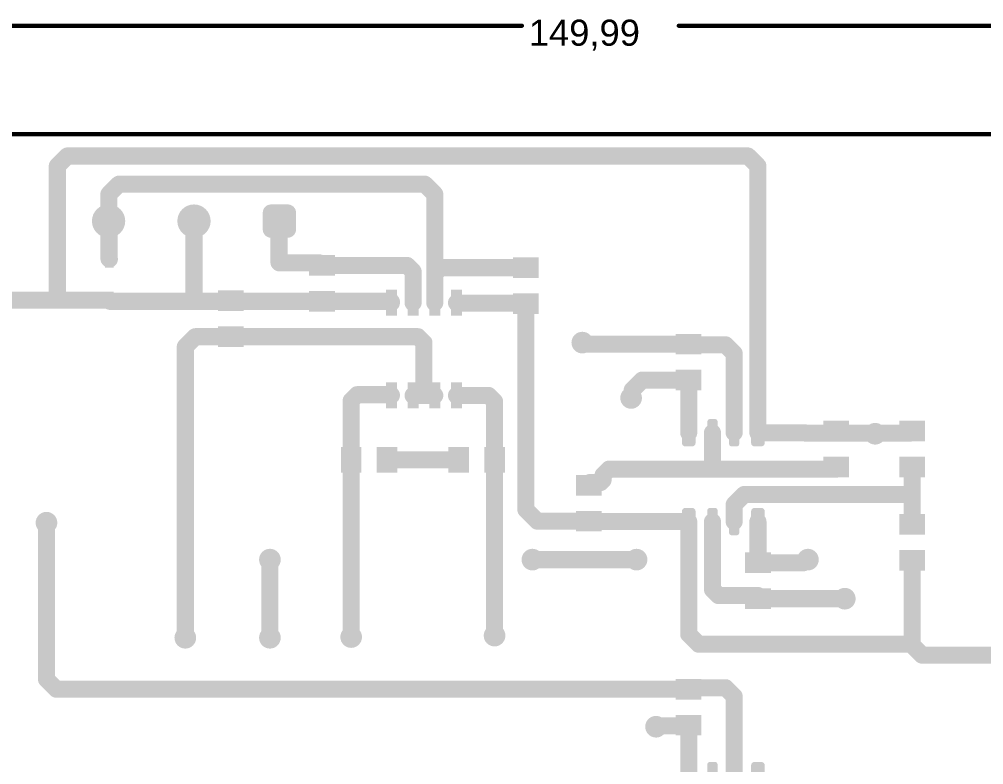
# Model space of a CAD drawing. Header units: millimetres. Extents: x 27 to 180, y 43 to 150.
# Drawn here: x 70.3 to 126.8, y 106 to 149.6 of the extents above; entities that cross this region are included whole.
import ezdxf

# ---------------------------------------------------------------- set-up
doc = ezdxf.new("R2010")
doc.units = ezdxf.units.MM
for name, color, linetype in [('BottomLayer', 5, 'Continuous'), ('Mechanical1', 6, 'Continuous'), ('MultiLayer', 9, 'Continuous'), ('PadHoleLayer', 156, 'Continuous'), ('ViaHoleLayer', 16, 'Continuous')]:
    doc.layers.add(name, color=color, linetype=linetype)
doc.styles.add('Arial', font='', dxfattribs={"height": 0.2})
doc.styles.get('Arial').set_extended_font_data('Arial')

# ---------------------------------------------------------------- blocks, each defined once
blk = doc.blocks.new('SOD2512X110N_B_13')
at = {"layer": 'BottomLayer'}
for points in [[(-1.70000041, 0.2499995), (-0.69999987, 0.2499995), (-0.69999987, -0.2499995), (-1.70000041, -0.2499995)], [(0.69999987, 0.2499995), (1.70000041, 0.2499995), (1.70000041, -0.2499995), (0.69999987, -0.2499995)]]:
    blk.add_hatch(color=5, dxfattribs=at).paths.add_polyline_path(points)
blk = doc.blocks.new('SOD2512X110N_B_14')
at = {"layer": 'BottomLayer'}
for points in [[(-1.70000041, 0.2499995), (-0.69999987, 0.2499995), (-0.69999987, -0.2499995), (-1.70000041, -0.2499995)], [(0.69999987, 0.2499995), (1.70000041, 0.2499995), (1.70000041, -0.2499995), (0.69999987, -0.2499995)]]:
    blk.add_hatch(color=5, dxfattribs=at).paths.add_polyline_path(points)
blk = doc.blocks.new('SOIC127P600X175_8N_B_15')
at = {"layer": 'BottomLayer'}
for points in [[(-3.47450156, 2.23000062), (-1.9495008, 2.23000062), (-1.9495008, 1.57999938), (-3.47450156, 1.57999938)], [(1.9495008, 2.23000062), (3.47450156, 2.23000062), (3.47450156, 1.57999938), (1.9495008, 1.57999938)], [(-3.47450156, 0.9600006199999999), (-1.9495008, 0.9600006199999999), (-1.9495008, 0.30999938), (-3.47450156, 0.30999938)], [(1.9495008, 0.9600006199999999), (3.47450156, 0.9600006199999999), (3.47450156, 0.30999938), (1.9495008, 0.30999938)], [(-3.47450156, -0.30999938), (-1.9495008, -0.30999938), (-1.9495008, -0.9600006199999999), (-3.47450156, -0.9600006199999999)], [(1.9495008, -0.30999938), (3.47450156, -0.30999938), (3.47450156, -0.9600006199999999), (1.9495008, -0.9600006199999999)], [(-3.47450156, -1.57999938), (-1.9495008, -1.57999938), (-1.9495008, -2.23000062), (-3.47450156, -2.23000062)], [(1.9495008, -1.57999938), (3.47450156, -1.57999938), (3.47450156, -2.23000062), (1.9495008, -2.23000062)]]:
    blk.add_hatch(color=5, dxfattribs=at).paths.add_polyline_path(points)
blk = doc.blocks.new('V______CRCW0805__3_IPC_A_B_31')
at = {"layer": 'BottomLayer'}
for points in [[(-1.65410896, 0.7541094899999999), (-0.44760388, 0.7541094899999999), (-0.44760388, -0.7541094899999999), (-1.65410896, -0.7541094899999999)], [(0.44760388, 0.7541094899999999), (1.65410896, 0.7541094899999999), (1.65410896, -0.7541094899999999), (0.44760388, -0.7541094899999999)]]:
    blk.add_hatch(color=5, dxfattribs=at).paths.add_polyline_path(points)
blk = doc.blocks.new('V______CRCW0805__3_IPC_A_B_33')
at = {"layer": 'BottomLayer'}
for points in [[(-1.65410896, 0.7541094899999999), (-0.44760388, 0.7541094899999999), (-0.44760388, -0.7541094899999999), (-1.65410896, -0.7541094899999999)], [(0.44760388, 0.7541094899999999), (1.65410896, 0.7541094899999999), (1.65410896, -0.7541094899999999), (0.44760388, -0.7541094899999999)]]:
    blk.add_hatch(color=5, dxfattribs=at).paths.add_polyline_path(points)
blk = doc.blocks.new('V______CRCW0805__3_IPC_A_B_35')
at = {"layer": 'BottomLayer'}
for points in [[(-1.65410896, 0.7541094899999999), (-0.44760388, 0.7541094899999999), (-0.44760388, -0.7541094899999999), (-1.65410896, -0.7541094899999999)], [(0.44760388, 0.7541094899999999), (1.65410896, 0.7541094899999999), (1.65410896, -0.7541094899999999), (0.44760388, -0.7541094899999999)]]:
    blk.add_hatch(color=5, dxfattribs=at).paths.add_polyline_path(points)
blk = doc.blocks.new('V______CRCW0805__3_IPC_A_B_38')
at = {"layer": 'BottomLayer'}
for points in [[(-1.65410896, 0.7541094899999999), (-0.44760388, 0.7541094899999999), (-0.44760388, -0.7541094899999999), (-1.65410896, -0.7541094899999999)], [(0.44760388, 0.7541094899999999), (1.65410896, 0.7541094899999999), (1.65410896, -0.7541094899999999), (0.44760388, -0.7541094899999999)]]:
    blk.add_hatch(color=5, dxfattribs=at).paths.add_polyline_path(points)
blk = doc.blocks.new('V______CRCW0805__3_IPC_A_B_39')
at = {"layer": 'BottomLayer'}
for points in [[(-1.65410896, 0.7541094899999999), (-0.44760388, 0.7541094899999999), (-0.44760388, -0.7541094899999999), (-1.65410896, -0.7541094899999999)], [(0.44760388, 0.7541094899999999), (1.65410896, 0.7541094899999999), (1.65410896, -0.7541094899999999), (0.44760388, -0.7541094899999999)]]:
    blk.add_hatch(color=5, dxfattribs=at).paths.add_polyline_path(points)
blk = doc.blocks.new('V______CRCW0805__3_IPC_A_B_41')
at = {"layer": 'BottomLayer'}
for points in [[(-1.65410896, 0.7541094899999999), (-0.44760388, 0.7541094899999999), (-0.44760388, -0.7541094899999999), (-1.65410896, -0.7541094899999999)], [(0.44760388, 0.7541094899999999), (1.65410896, 0.7541094899999999), (1.65410896, -0.7541094899999999), (0.44760388, -0.7541094899999999)]]:
    blk.add_hatch(color=5, dxfattribs=at).paths.add_polyline_path(points)
blk = doc.blocks.new('V______CRCW0805__3_IPC_A_B_43')
at = {"layer": 'BottomLayer'}
for points in [[(-1.65410896, 0.7541094899999999), (-0.44760388, 0.7541094899999999), (-0.44760388, -0.7541094899999999), (-1.65410896, -0.7541094899999999)], [(0.44760388, 0.7541094899999999), (1.65410896, 0.7541094899999999), (1.65410896, -0.7541094899999999), (0.44760388, -0.7541094899999999)]]:
    blk.add_hatch(color=5, dxfattribs=at).paths.add_polyline_path(points)
blk = doc.blocks.new('V______CRCW0805__3_IPC_A_B_44')
at = {"layer": 'BottomLayer'}
for points in [[(-1.65410896, 0.7541094899999999), (-0.44760388, 0.7541094899999999), (-0.44760388, -0.7541094899999999), (-1.65410896, -0.7541094899999999)], [(0.44760388, 0.7541094899999999), (1.65410896, 0.7541094899999999), (1.65410896, -0.7541094899999999), (0.44760388, -0.7541094899999999)]]:
    blk.add_hatch(color=5, dxfattribs=at).paths.add_polyline_path(points)
blk = doc.blocks.new('V______CRCW0805__3_IPC_A_B_45')
at = {"layer": 'BottomLayer'}
for points in [[(-1.65410896, 0.7541094899999999), (-0.44760388, 0.7541094899999999), (-0.44760388, -0.7541094899999999), (-1.65410896, -0.7541094899999999)], [(0.44760388, 0.7541094899999999), (1.65410896, 0.7541094899999999), (1.65410896, -0.7541094899999999), (0.44760388, -0.7541094899999999)]]:
    blk.add_hatch(color=5, dxfattribs=at).paths.add_polyline_path(points)
blk = doc.blocks.new('V______CRCW0805__3_IPC_A_B_46')
at = {"layer": 'BottomLayer'}
for points in [[(-1.65410896, 0.7541094899999999), (-0.44760388, 0.7541094899999999), (-0.44760388, -0.7541094899999999), (-1.65410896, -0.7541094899999999)], [(0.44760388, 0.7541094899999999), (1.65410896, 0.7541094899999999), (1.65410896, -0.7541094899999999), (0.44760388, -0.7541094899999999)]]:
    blk.add_hatch(color=5, dxfattribs=at).paths.add_polyline_path(points)
blk = doc.blocks.new('V______CRCW0805__3_IPC_A_B_47')
at = {"layer": 'BottomLayer'}
for points in [[(-1.65410896, 0.7541094899999999), (-0.44760388, 0.7541094899999999), (-0.44760388, -0.7541094899999999), (-1.65410896, -0.7541094899999999)], [(0.44760388, 0.7541094899999999), (1.65410896, 0.7541094899999999), (1.65410896, -0.7541094899999999), (0.44760388, -0.7541094899999999)]]:
    blk.add_hatch(color=5, dxfattribs=at).paths.add_polyline_path(points)
blk = doc.blocks.new('V______CRCW0805__3_IPC_A_B_53')
at = {"layer": 'BottomLayer'}
for points in [[(-1.65410896, 0.7541094899999999), (-0.44760388, 0.7541094899999999), (-0.44760388, -0.7541094899999999), (-1.65410896, -0.7541094899999999)], [(0.44760388, 0.7541094899999999), (1.65410896, 0.7541094899999999), (1.65410896, -0.7541094899999999), (0.44760388, -0.7541094899999999)]]:
    blk.add_hatch(color=5, dxfattribs=at).paths.add_polyline_path(points)
blk = doc.blocks.new('691101710003_72')
at = {"layer": 'BottomLayer'}
h = blk.add_hatch(color=5, dxfattribs=at)
edge = h.paths.add_edge_path()
edge.add_arc((-5.48773985, -0.01250823), 0.4874996599999999, 90, 180)
edge.add_line((-5.97523951, -0.0125082299999999), (-5.97523951, -0.9875100899999998))
edge.add_arc((-5.48773985, -0.9875100899999999), 0.4874996599999999, 180, 270)
edge.add_line((-5.48773985, -1.47500975), (-4.51273799, -1.47500975))
edge.add_arc((-4.51273799, -0.9875100899999999), 0.4874996599999999, 270, 360)
edge.add_line((-4.02523833, -0.9875100899999999), (-4.02523833, -0.01250823))
edge.add_arc((-4.51273799, -0.01250823), 0.4874996599999999, 0, 90)
edge.add_line((-4.51273799, 0.4749914299999999), (-5.48773985, 0.4749914299999999))
h = blk.add_hatch(color=5, dxfattribs=at)
edge = h.paths.add_edge_path()
edge.add_arc((-0.00024892, -0.50000916), 0.9749993199999999, 0, 360)
h = blk.add_hatch(color=5, dxfattribs=at)
edge = h.paths.add_edge_path()
edge.add_arc((4.99974108, -0.50000916), 0.9749993199999999, 0, 360)
at = {"layer": 'MultiLayer'}
h = blk.add_hatch(color=9, dxfattribs=at)
edge = h.paths.add_edge_path()
edge.add_arc((-5.48773985, -0.01250823), 0.4874996599999999, 90, 180)
edge.add_line((-5.97523951, -0.0125082299999999), (-5.97523951, -0.9875100899999998))
edge.add_arc((-5.48773985, -0.9875100899999999), 0.4874996599999999, 180, 270)
edge.add_line((-5.48773985, -1.47500975), (-4.51273799, -1.47500975))
edge.add_arc((-4.51273799, -0.9875100899999999), 0.4874996599999999, 270, 360)
edge.add_line((-4.02523833, -0.9875100899999999), (-4.02523833, -0.01250823))
edge.add_arc((-4.51273799, -0.01250823), 0.4874996599999999, 0, 90)
edge.add_line((-4.51273799, 0.4749914299999999), (-5.48773985, 0.4749914299999999))
h = blk.add_hatch(color=9, dxfattribs=at)
edge = h.paths.add_edge_path()
edge.add_arc((-0.00024892, -0.50000916), 0.9749993199999999, 0, 360)
h = blk.add_hatch(color=9, dxfattribs=at)
edge = h.paths.add_edge_path()
edge.add_arc((4.99974108, -0.50000916), 0.9749993199999999, 0, 360)
at = {"layer": 'PadHoleLayer'}
h = blk.add_hatch(color=156, dxfattribs=at)
edge = h.paths.add_edge_path()
edge.add_arc((-5.00023892, -0.50000916), 0.6499986999999999, 0, 360)
h = blk.add_hatch(color=156, dxfattribs=at)
edge = h.paths.add_edge_path()
edge.add_arc((-0.00024892, -0.50000916), 0.6499986999999999, 0, 360)
h = blk.add_hatch(color=156, dxfattribs=at)
edge = h.paths.add_edge_path()
edge.add_arc((4.99974108, -0.50000916), 0.6499986999999999, 0, 360)
blk = doc.blocks.new('8_SOIC_B_75')
at = {"layer": 'BottomLayer'}
h = blk.add_hatch(color=5, dxfattribs=at)
edge = h.paths.add_edge_path()
edge.add_arc((-1.99999981, 2.22500063), 0.1999996, 0, 90)
edge.add_line((-1.99999981, 2.42500023), (-3.19999995, 2.42500023))
edge.add_arc((-3.19999995, 2.22500063), 0.1999996, 90, 180)
edge.add_line((-3.39999955, 2.22500063), (-3.39999955, 1.82499889))
edge.add_arc((-3.19999995, 1.82499889), 0.1999996, 180, 270)
edge.add_line((-3.19999995, 1.62499929), (-1.99999981, 1.62499929))
edge.add_arc((-1.99999981, 1.82499889), 0.1999996, 270, 360)
edge.add_line((-1.80000021, 1.82499889), (-1.80000021, 2.22500063))
h = blk.add_hatch(color=5, dxfattribs=at)
edge = h.paths.add_edge_path()
edge.add_arc((3.19999995, 2.22500063), 0.1999996, 0, 90)
edge.add_line((3.19999995, 2.42500023), (1.99999981, 2.42500023))
edge.add_arc((1.99999981, 2.22500063), 0.1999996, 90, 180)
edge.add_line((1.80000021, 2.22500063), (1.80000021, 1.82499889))
edge.add_arc((1.99999981, 1.82499889), 0.1999996, 180, 270)
edge.add_line((1.99999981, 1.62499929), (3.19999995, 1.62499929))
edge.add_arc((3.19999995, 1.82499889), 0.1999996, 270, 360)
edge.add_line((3.39999955, 1.82499889), (3.39999955, 2.22500063))
h = blk.add_hatch(color=5, dxfattribs=at)
edge = h.paths.add_edge_path()
edge.add_arc((-1.94999991, 0.7849997), 0.1499997, 0, 90)
edge.add_line((-1.94999991, 0.9349993999999999), (-3.24999985, 0.9349993999999999))
edge.add_arc((-3.24999985, 0.7849997), 0.1499997, 90, 180)
edge.add_line((-3.39999955, 0.7849997), (-3.39999955, 0.4850003))
edge.add_arc((-3.24999985, 0.4850003), 0.1499997, 180, 270)
edge.add_line((-3.24999985, 0.3350006), (-1.94999991, 0.3350006))
edge.add_arc((-1.94999991, 0.4850003), 0.1499997, 270, 360)
edge.add_line((-1.80000021, 0.4850003), (-1.80000021, 0.7849997))
h = blk.add_hatch(color=5, dxfattribs=at)
edge = h.paths.add_edge_path()
edge.add_arc((3.24999985, 0.7849997), 0.1499997, 0, 90)
edge.add_line((3.24999985, 0.9349993999999999), (1.94999991, 0.9349993999999999))
edge.add_arc((1.94999991, 0.7849997), 0.1499997, 90, 180)
edge.add_line((1.80000021, 0.7849997), (1.80000021, 0.4850003))
edge.add_arc((1.94999991, 0.4850003), 0.1499997, 180, 270)
edge.add_line((1.94999991, 0.3350006), (3.24999985, 0.3350006))
edge.add_arc((3.24999985, 0.4850003), 0.1499997, 270, 360)
edge.add_line((3.39999955, 0.4850003), (3.39999955, 0.7849997))
h = blk.add_hatch(color=5, dxfattribs=at)
edge = h.paths.add_edge_path()
edge.add_arc((-1.94999991, -0.4850003), 0.1499997, 0, 90)
edge.add_line((-1.94999991, -0.3350006), (-3.24999985, -0.3350006))
edge.add_arc((-3.24999985, -0.4850003), 0.1499997, 90, 180)
edge.add_line((-3.39999955, -0.4850003), (-3.39999955, -0.7849997))
edge.add_arc((-3.24999985, -0.7849997), 0.1499997, 180, 270)
edge.add_line((-3.24999985, -0.9349993999999999), (-1.94999991, -0.9349993999999999))
edge.add_arc((-1.94999991, -0.7849997), 0.1499997, 270, 360)
edge.add_line((-1.80000021, -0.7849997), (-1.80000021, -0.4850003))
h = blk.add_hatch(color=5, dxfattribs=at)
edge = h.paths.add_edge_path()
edge.add_arc((3.24999985, -0.4850003), 0.1499997, 0, 90)
edge.add_line((3.24999985, -0.3350006), (1.94999991, -0.3350006))
edge.add_arc((1.94999991, -0.4850003), 0.1499997, 90, 180)
edge.add_line((1.80000021, -0.4850003), (1.80000021, -0.7849997))
edge.add_arc((1.94999991, -0.7849997), 0.1499997, 180, 270)
edge.add_line((1.94999991, -0.9349993999999999), (3.24999985, -0.9349993999999999))
edge.add_arc((3.24999985, -0.7849997), 0.1499997, 270, 360)
edge.add_line((3.39999955, -0.7849997), (3.39999955, -0.4850003))
h = blk.add_hatch(color=5, dxfattribs=at)
edge = h.paths.add_edge_path()
edge.add_arc((-1.99999981, -1.82499889), 0.1999996, 0, 90)
edge.add_line((-1.99999981, -1.62499929), (-3.19999995, -1.62499929))
edge.add_arc((-3.19999995, -1.82499889), 0.1999996, 90, 180)
edge.add_line((-3.39999955, -1.82499889), (-3.39999955, -2.22500063))
edge.add_arc((-3.19999995, -2.22500063), 0.1999996, 180, 270)
edge.add_line((-3.19999995, -2.42500023), (-1.99999981, -2.42500023))
edge.add_arc((-1.99999981, -2.22500063), 0.1999996, 270, 360)
edge.add_line((-1.80000021, -2.22500063), (-1.80000021, -1.82499889))
h = blk.add_hatch(color=5, dxfattribs=at)
edge = h.paths.add_edge_path()
edge.add_arc((3.19999995, -1.82499889), 0.1999996, 0, 90)
edge.add_line((3.19999995, -1.62499929), (1.99999981, -1.62499929))
edge.add_arc((1.99999981, -1.82499889), 0.1999996, 90, 180)
edge.add_line((1.80000021, -1.82499889), (1.80000021, -2.22500063))
edge.add_arc((1.99999981, -2.22500063), 0.1999996, 180, 270)
edge.add_line((1.99999981, -2.42500023), (3.19999995, -2.42500023))
edge.add_arc((3.19999995, -2.22500063), 0.1999996, 270, 360)
edge.add_line((3.39999955, -2.22500063), (3.39999955, -1.82499889))
blk = doc.blocks.new('8_SOIC_B_76')
at = {"layer": 'BottomLayer'}
h = blk.add_hatch(color=5, dxfattribs=at)
edge = h.paths.add_edge_path()
edge.add_arc((-1.99999981, 2.22500063), 0.1999996, 0, 90)
edge.add_line((-1.99999981, 2.42500023), (-3.19999995, 2.42500023))
edge.add_arc((-3.19999995, 2.22500063), 0.1999996, 90, 180)
edge.add_line((-3.39999955, 2.22500063), (-3.39999955, 1.82499889))
edge.add_arc((-3.19999995, 1.82499889), 0.1999996, 180, 270)
edge.add_line((-3.19999995, 1.62499929), (-1.99999981, 1.62499929))
edge.add_arc((-1.99999981, 1.82499889), 0.1999996, 270, 360)
edge.add_line((-1.80000021, 1.82499889), (-1.80000021, 2.22500063))
h = blk.add_hatch(color=5, dxfattribs=at)
edge = h.paths.add_edge_path()
edge.add_arc((3.19999995, 2.22500063), 0.1999996, 0, 90)
edge.add_line((3.19999995, 2.42500023), (1.99999981, 2.42500023))
edge.add_arc((1.99999981, 2.22500063), 0.1999996, 90, 180)
edge.add_line((1.80000021, 2.22500063), (1.80000021, 1.82499889))
edge.add_arc((1.99999981, 1.82499889), 0.1999996, 180, 270)
edge.add_line((1.99999981, 1.62499929), (3.19999995, 1.62499929))
edge.add_arc((3.19999995, 1.82499889), 0.1999996, 270, 360)
edge.add_line((3.39999955, 1.82499889), (3.39999955, 2.22500063))
h = blk.add_hatch(color=5, dxfattribs=at)
edge = h.paths.add_edge_path()
edge.add_arc((-1.94999991, 0.7849997), 0.1499997, 0, 90)
edge.add_line((-1.94999991, 0.9349993999999999), (-3.24999985, 0.9349993999999999))
edge.add_arc((-3.24999985, 0.7849997), 0.1499997, 90, 180)
edge.add_line((-3.39999955, 0.7849997), (-3.39999955, 0.4850003))
edge.add_arc((-3.24999985, 0.4850003), 0.1499997, 180, 270)
edge.add_line((-3.24999985, 0.3350006), (-1.94999991, 0.3350006))
edge.add_arc((-1.94999991, 0.4850003), 0.1499997, 270, 360)
edge.add_line((-1.80000021, 0.4850003), (-1.80000021, 0.7849997))
h = blk.add_hatch(color=5, dxfattribs=at)
edge = h.paths.add_edge_path()
edge.add_arc((3.24999985, 0.7849997), 0.1499997, 0, 90)
edge.add_line((3.24999985, 0.9349993999999999), (1.94999991, 0.9349993999999999))
edge.add_arc((1.94999991, 0.7849997), 0.1499997, 90, 180)
edge.add_line((1.80000021, 0.7849997), (1.80000021, 0.4850003))
edge.add_arc((1.94999991, 0.4850003), 0.1499997, 180, 270)
edge.add_line((1.94999991, 0.3350006), (3.24999985, 0.3350006))
edge.add_arc((3.24999985, 0.4850003), 0.1499997, 270, 360)
edge.add_line((3.39999955, 0.4850003), (3.39999955, 0.7849997))
h = blk.add_hatch(color=5, dxfattribs=at)
edge = h.paths.add_edge_path()
edge.add_arc((-1.94999991, -0.4850003), 0.1499997, 0, 90)
edge.add_line((-1.94999991, -0.3350006), (-3.24999985, -0.3350006))
edge.add_arc((-3.24999985, -0.4850003), 0.1499997, 90, 180)
edge.add_line((-3.39999955, -0.4850003), (-3.39999955, -0.7849997))
edge.add_arc((-3.24999985, -0.7849997), 0.1499997, 180, 270)
edge.add_line((-3.24999985, -0.9349993999999999), (-1.94999991, -0.9349993999999999))
edge.add_arc((-1.94999991, -0.7849997), 0.1499997, 270, 360)
edge.add_line((-1.80000021, -0.7849997), (-1.80000021, -0.4850003))
h = blk.add_hatch(color=5, dxfattribs=at)
edge = h.paths.add_edge_path()
edge.add_arc((3.24999985, -0.4850003), 0.1499997, 0, 90)
edge.add_line((3.24999985, -0.3350006), (1.94999991, -0.3350006))
edge.add_arc((1.94999991, -0.4850003), 0.1499997, 90, 180)
edge.add_line((1.80000021, -0.4850003), (1.80000021, -0.7849997))
edge.add_arc((1.94999991, -0.7849997), 0.1499997, 180, 270)
edge.add_line((1.94999991, -0.9349993999999999), (3.24999985, -0.9349993999999999))
edge.add_arc((3.24999985, -0.7849997), 0.1499997, 270, 360)
edge.add_line((3.39999955, -0.7849997), (3.39999955, -0.4850003))
h = blk.add_hatch(color=5, dxfattribs=at)
edge = h.paths.add_edge_path()
edge.add_arc((-1.99999981, -1.82499889), 0.1999996, 0, 90)
edge.add_line((-1.99999981, -1.62499929), (-3.19999995, -1.62499929))
edge.add_arc((-3.19999995, -1.82499889), 0.1999996, 90, 180)
edge.add_line((-3.39999955, -1.82499889), (-3.39999955, -2.22500063))
edge.add_arc((-3.19999995, -2.22500063), 0.1999996, 180, 270)
edge.add_line((-3.19999995, -2.42500023), (-1.99999981, -2.42500023))
edge.add_arc((-1.99999981, -2.22500063), 0.1999996, 270, 360)
edge.add_line((-1.80000021, -2.22500063), (-1.80000021, -1.82499889))
h = blk.add_hatch(color=5, dxfattribs=at)
edge = h.paths.add_edge_path()
edge.add_arc((3.19999995, -1.82499889), 0.1999996, 0, 90)
edge.add_line((3.19999995, -1.62499929), (1.99999981, -1.62499929))
edge.add_arc((1.99999981, -1.82499889), 0.1999996, 90, 180)
edge.add_line((1.80000021, -1.82499889), (1.80000021, -2.22500063))
edge.add_arc((1.99999981, -2.22500063), 0.1999996, 180, 270)
edge.add_line((1.99999981, -2.42500023), (3.19999995, -2.42500023))
edge.add_arc((3.19999995, -2.22500063), 0.1999996, 270, 360)
edge.add_line((3.39999955, -2.22500063), (3.39999955, -1.82499889))

msp = doc.modelspace()

# ---------------------------------------------------------------- hatches: boundary and pattern name
at = {"layer": 'BottomLayer'}
h = msp.add_hatch(color=5, dxfattribs=at)
edge = h.paths.add_edge_path()
edge.add_arc((103.251, 130.683), 0.635, 0, 360)
h = msp.add_hatch(color=5, dxfattribs=at)
edge = h.paths.add_edge_path()
edge.add_arc((106.1085, 127.4445), 0.635, 0, 360)
h = msp.add_hatch(color=5, dxfattribs=at)
edge = h.paths.add_edge_path()
edge.add_arc((120.396, 125.349), 0.635, 0, 360)
h = msp.add_hatch(color=5, dxfattribs=at)
edge = h.paths.add_edge_path()
edge.add_arc((71.88199999999999, 120.142), 0.635, 0, 360)
h = msp.add_hatch(color=5, dxfattribs=at)
edge = h.paths.add_edge_path()
edge.add_arc((84.963, 117.983), 0.635, 0, 360)
h = msp.add_hatch(color=5, dxfattribs=at)
edge = h.paths.add_edge_path()
edge.add_arc((100.33, 117.983), 0.635, 0, 360)
h = msp.add_hatch(color=5, dxfattribs=at)
edge = h.paths.add_edge_path()
edge.add_arc((106.426, 117.983), 0.635, 0, 360)
h = msp.add_hatch(color=5, dxfattribs=at)
edge = h.paths.add_edge_path()
edge.add_arc((116.459, 117.983), 0.635, 0, 360)
h = msp.add_hatch(color=5, dxfattribs=at)
edge = h.paths.add_edge_path()
edge.add_arc((118.618, 115.697), 0.635, 0, 360)
h = msp.add_hatch(color=5, dxfattribs=at)
edge = h.paths.add_edge_path()
edge.add_arc((89.71928716, 113.453545), 0.635, 0, 360)
h = msp.add_hatch(color=5, dxfattribs=at)
edge = h.paths.add_edge_path()
edge.add_arc((98.11371283999999, 113.538), 0.635, 0, 360)
h = msp.add_hatch(color=5, dxfattribs=at)
edge = h.paths.add_edge_path()
edge.add_arc((80.00999999999999, 113.411), 0.635, 0, 360)
h = msp.add_hatch(color=5, dxfattribs=at)
edge = h.paths.add_edge_path()
edge.add_arc((84.963, 113.411), 0.635, 0, 360)
h = msp.add_hatch(color=5, dxfattribs=at)
edge = h.paths.add_edge_path()
edge.add_arc((107.569, 108.204), 0.635, 0, 360)
at = {"layer": 'ViaHoleLayer'}
h = msp.add_hatch(color=16, dxfattribs=at)
edge = h.paths.add_edge_path()
edge.add_arc((103.251, 130.683), 0.3556, 0, 360)
h = msp.add_hatch(color=16, dxfattribs=at)
edge = h.paths.add_edge_path()
edge.add_arc((106.1085, 127.4445), 0.3556, 0, 360)
h = msp.add_hatch(color=16, dxfattribs=at)
edge = h.paths.add_edge_path()
edge.add_arc((120.396, 125.349), 0.3556, 0, 360)
h = msp.add_hatch(color=16, dxfattribs=at)
edge = h.paths.add_edge_path()
edge.add_arc((71.88199999999999, 120.142), 0.3556, 0, 360)
h = msp.add_hatch(color=16, dxfattribs=at)
edge = h.paths.add_edge_path()
edge.add_arc((84.963, 117.983), 0.3556, 0, 360)
h = msp.add_hatch(color=16, dxfattribs=at)
edge = h.paths.add_edge_path()
edge.add_arc((100.33, 117.983), 0.3556, 0, 360)
h = msp.add_hatch(color=16, dxfattribs=at)
edge = h.paths.add_edge_path()
edge.add_arc((106.426, 117.983), 0.3556, 0, 360)
h = msp.add_hatch(color=16, dxfattribs=at)
edge = h.paths.add_edge_path()
edge.add_arc((116.459, 117.983), 0.3556, 0, 360)
h = msp.add_hatch(color=16, dxfattribs=at)
edge = h.paths.add_edge_path()
edge.add_arc((118.618, 115.697), 0.3556, 0, 360)
h = msp.add_hatch(color=16, dxfattribs=at)
edge = h.paths.add_edge_path()
edge.add_arc((80.00999999999999, 113.411), 0.3556, 0, 360)
h = msp.add_hatch(color=16, dxfattribs=at)
edge = h.paths.add_edge_path()
edge.add_arc((84.963, 113.411), 0.3556, 0, 360)
h = msp.add_hatch(color=16, dxfattribs=at)
edge = h.paths.add_edge_path()
edge.add_arc((89.71928716, 113.453545), 0.3556, 0, 360)
h = msp.add_hatch(color=16, dxfattribs=at)
edge = h.paths.add_edge_path()
edge.add_arc((98.11371283999999, 113.538), 0.3556, 0, 360)
h = msp.add_hatch(color=16, dxfattribs=at)
edge = h.paths.add_edge_path()
edge.add_arc((107.569, 108.204), 0.3556, 0, 360)

# ---------------------------------------------------------------- linework, layer by layer
at = {"layer": 'BottomLayer', "const_width": 1.00000054}
for points in [[(72.517, 141.0192125), (73.10278749999999, 141.605)], [(73.10278749999999, 141.605), (112.94521226, 141.605)], [(112.94521226, 141.605), (113.53099976, 141.0192125)], [(72.517, 133.16599986), (72.517, 141.0192125)], [(113.53099976, 125.40899988), (113.53099976, 141.0192125)], [(75.53522358000001, 139.3682125), (76.12101108, 139.954)], [(76.12101108, 139.954), (94.0292125, 139.954)], [(94.0292125, 139.954), (94.615, 139.3682125)], [(75.53522358000001, 137.80128142), (75.53522358000001, 139.3682125)], [(94.615, 134.71924034), (94.615, 139.3682125)], [(75.53522358000001, 137.80128142), (75.541505, 137.795)], [(75.541505, 135.58949514), (75.541505, 137.795)], [(80.518, 133.12100122), (80.518, 137.795)], [(85.49449499999999, 135.37336146), (85.49449499999999, 137.795)], [(75.541505, 135.58949514), (75.565, 135.56600014)], [(85.49449499999999, 135.37336146), (85.52099989999999, 135.34685656)], [(85.52099989999999, 135.34685656), (87.86185628, 135.34685656)], [(87.86185628, 135.34685656), (88.011, 135.19771284)], [(88.011, 135.19771284), (92.9935275, 135.19771284)], [(92.9935275, 135.19771284), (93.34499999999998, 134.84624034)], [(94.615, 134.71924034), (94.9664725, 135.07071284)], [(94.9664725, 135.07071284), (99.949, 135.07071284)], [(93.34499999999998, 133.01400118), (93.34499999999998, 134.84624034)], [(94.615, 133.01400118), (94.615, 134.71924034)], [(43.15921264, 133.16599986), (72.517, 133.16599986)], [(72.517, 133.16599986), (75.565, 133.16599986)], [(75.565, 133.1459999), (75.565, 133.16599986)], [(75.565, 133.1459999), (75.61499989999999, 133.096)], [(75.61499989999999, 133.096), (80.54300122, 133.096)], [(80.518, 133.12100122), (80.54300122, 133.096)], [(80.54300122, 133.096), (85.471, 133.096)], [(85.471, 133.096), (88.011, 133.096)], [(88.011, 133.096), (92.04999878, 133.096)], [(92.04999878, 133.096), (92.07499999999999, 133.07099878)], [(92.07499999999999, 133.01400118), (92.07499999999999, 133.07099878)], [(95.88499999999999, 133.01400118), (95.90750186, 132.99149932)], [(95.90750186, 132.99149932), (99.92650067999999, 132.99149932)], [(99.92650067999999, 132.99149932), (99.949, 132.969)], [(99.949, 120.904), (99.949, 132.969)], [(80.00999999999999, 130.44335608), (80.59578749999999, 131.02914358)], [(80.59578749999999, 131.02914358), (93.62852749999999, 131.02914358)], [(93.62852749999999, 131.02914358), (93.98, 130.67767108)], [(93.98, 127.58999882), (93.98, 130.67767108)], [(103.251, 130.683), (103.32406056, 130.683)], [(103.32406056, 130.683), (103.41620414, 130.59085642)], [(103.41620414, 130.59085642), (109.474, 130.59085642)], [(109.4603348, 130.55289104), (111.6361115, 130.55289104)], [(111.6361115, 130.55289104), (112.141, 130.04800254)], [(80.00999999999999, 113.411), (80.00999999999999, 130.44335608)], [(112.141, 125.40899988), (112.141, 130.04800254)], [(106.172, 127.90335608), (106.7577875, 128.48914358)], [(106.7577875, 128.48914358), (109.474, 128.48914358)], [(109.48100024, 125.40899988), (109.48100024, 128.36214358)], [(106.172, 127.508), (106.172, 127.90335608)], [(89.71928716, 127.2835275), (90.07075966, 127.635)], [(89.71928716, 123.825), (89.71928716, 127.2835275)], [(90.07075966, 127.635), (92.04999878, 127.635)], [(92.04999878, 127.635), (92.07499999999999, 127.60999878)], [(92.07499999999999, 127.58999882), (92.07499999999999, 127.60999878)], [(93.34499999999998, 127.58999882), (93.98, 127.58999882)], [(93.98, 127.58999882), (94.615, 127.58999882)], [(95.88499999999999, 127.58999882), (97.76224033999999, 127.58999882)], [(97.76224033999999, 127.58999882), (98.11371283999999, 127.23852632)], [(98.11371283999999, 123.825), (98.11371283999999, 127.23852632)], [(106.045, 127.381), (106.1085, 127.4445)], [(106.1085, 127.4445), (106.172, 127.508)], [(110.871, 123.28214358), (110.871, 125.40899988)], [(113.53099976, 125.40899988), (113.54357276, 125.39642688)], [(113.54357276, 125.39642688), (116.31942954, 125.39642688)], [(116.31942954, 125.39642688), (116.332, 125.38385642)], [(116.332, 125.38385642), (122.428, 125.38385642)], [(89.71928716, 113.453545), (89.71928716, 123.825)], [(91.821, 123.825), (96.01199999999999, 123.825)], [(98.11371283999999, 113.538), (98.11371283999999, 123.825)], [(104.46711136, 122.93067108), (104.81858386, 123.28214358)], [(104.81858386, 123.28214358), (110.871, 123.28214358)], [(110.871, 123.28214358), (118.14270504, 123.28214358)], [(122.555, 122.0174725), (122.555, 123.28214358)], [(104.3206956, 122.4926938), (104.46711136, 122.63910956)], [(104.46711136, 122.63910956), (104.46711136, 122.93067108)], [(103.6966938, 122.4926938), (104.3206956, 122.4926938)], [(122.3305275, 121.793), (122.555, 122.0174725)], [(122.555, 120.04985642), (122.555, 122.0174725)], [(112.141, 121.2072125), (112.7267875, 121.793)], [(112.7267875, 121.793), (122.3305275, 121.793)], [(99.949, 120.904), (100.61885642, 120.23414358)], [(112.141, 120.20900012), (112.141, 121.2072125)], [(71.88199999999999, 110.98364392), (71.88199999999999, 120.142)], [(100.61885642, 120.23414358), (103.632, 120.23414358)], [(104.03814346, 120.20900012), (109.48100024, 120.20900012)], [(109.48100024, 113.6157875), (109.48100024, 120.20900012)], [(110.871, 116.23275966), (110.871, 120.20900012)], [(113.53099976, 120.20900012), (113.53449988, 120.2055)], [(113.53449988, 117.98650012), (113.53449988, 120.2055)], [(84.963, 113.411), (84.963, 117.983)], [(100.33, 117.983), (106.426, 117.983)], [(113.53449988, 117.98650012), (113.538, 117.983)], [(113.538, 117.79871284), (116.20165228, 117.79871284)], [(116.20165228, 117.79871284), (116.38593944, 117.983)], [(116.38593944, 117.983), (116.459, 117.983)], [(122.555, 113.03000254), (122.555, 117.94814358)], [(110.871, 116.23275966), (111.2224725, 115.88128716)], [(111.2224725, 115.88128716), (113.538, 115.88128716)], [(113.538, 115.697), (118.618, 115.697)], [(109.48100024, 113.6157875), (110.06678774, 113.03)], [(110.06678774, 113.03), (122.55499746, 113.03)], [(122.55499746, 113.03), (122.555, 113.03000254)], [(122.555, 112.9807875), (122.555, 113.03000254)], [(122.555, 112.9807875), (123.1407875, 112.395)], [(123.1407875, 112.395), (132.55600108, 112.395)], [(71.88199999999999, 110.98364392), (72.4677875, 110.39785642)], [(72.4677875, 110.39785642), (109.474, 110.39785642)], [(109.4603348, 110.48689104), (111.6361115, 110.48689104)], [(111.6361115, 110.48689104), (112.141, 109.98200254)], [(112.141, 105.34299988), (112.141, 109.98200254)], [(107.569, 108.204), (107.61507052, 108.25007052)], [(107.61507052, 108.25007052), (109.42792694, 108.25007052)], [(109.42792694, 108.25007052), (109.474, 108.29614358)], [(109.48100024, 105.34299988), (109.48100024, 108.29614358)]]:
    msp.add_lwpolyline(points, dxfattribs=at)
at = {"layer": 'BottomLayer', "const_width": 0.499999}
for points in [[(72.85278799999999, 141.605, 1), (73.35278699999999, 141.605, 1)], [(72.85278799999999, 141.605, 1), (73.35278699999999, 141.605, 1)], [(112.69521276, 141.605, 1), (113.19521176, 141.605, 1)], [(112.69521276, 141.605, 1), (113.19521176, 141.605, 1)], [(72.2670005, 141.0192125, 1), (72.7669995, 141.0192125, 1)], [(72.2670005, 141.0192125, 1), (72.7669995, 141.0192125, 1)], [(113.28100026, 141.0192125, 1), (113.78099926, 141.0192125, 1)], [(113.28100026, 141.0192125, 1), (113.78099926, 141.0192125, 1)], [(75.87101158, 139.954, 1), (76.37101058, 139.954, 1)], [(75.87101158, 139.954, 1), (76.37101058, 139.954, 1)], [(93.779213, 139.954, 1), (94.279212, 139.954, 1)], [(93.779213, 139.954, 1), (94.279212, 139.954, 1)], [(75.28522408, 139.3682125, 1), (75.78522308, 139.3682125, 1)], [(75.28522408, 139.3682125, 1), (75.78522308, 139.3682125, 1)], [(94.3650005, 139.3682125, 1), (94.8649995, 139.3682125, 1)], [(94.3650005, 139.3682125, 1), (94.8649995, 139.3682125, 1)], [(75.28522408, 137.80128142, 1), (75.78522308, 137.80128142, 1)], [(75.28522408, 137.80128142, 1), (75.78522308, 137.80128142, 1)], [(75.2915055, 137.795, 1), (75.7915045, 137.795, 1)], [(75.2915055, 137.795, 1), (75.7915045, 137.795, 1)], [(80.2680005, 137.795, 1), (80.76799949999999, 137.795, 1)], [(85.24449549999999, 137.795, 1), (85.74449449999999, 137.795, 1)], [(75.2915055, 135.58949514, 1), (75.7915045, 135.58949514, 1)], [(75.2915055, 135.58949514, 1), (75.7915045, 135.58949514, 1)], [(75.3150005, 135.56600014, 1), (75.8149995, 135.56600014, 1)], [(85.24449549999999, 135.37336146, 1), (85.74449449999999, 135.37336146, 1)], [(85.24449549999999, 135.37336146, 1), (85.74449449999999, 135.37336146, 1)], [(85.27100039999999, 135.34685656, 1), (85.7709994, 135.34685656, 1)], [(85.27100039999999, 135.34685656, 1), (85.7709994, 135.34685656, 1)], [(87.61185678, 135.34685656, 1), (88.11185577999998, 135.34685656, 1)], [(87.61185678, 135.34685656, 1), (88.11185577999998, 135.34685656, 1)], [(87.7610005, 135.19771284, 1), (88.2609995, 135.19771284, 1)], [(87.7610005, 135.19771284, 1), (88.2609995, 135.19771284, 1)], [(92.743528, 135.19771284, 1), (93.243527, 135.19771284, 1)], [(92.743528, 135.19771284, 1), (93.243527, 135.19771284, 1)], [(94.716473, 135.07071284, 1), (95.216472, 135.07071284, 1)], [(94.716473, 135.07071284, 1), (95.216472, 135.07071284, 1)], [(99.6990005, 135.07071284, 1), (100.1989995, 135.07071284, 1)], [(93.0950005, 134.84624034, 1), (93.59499949999999, 134.84624034, 1)], [(93.0950005, 134.84624034, 1), (93.59499949999999, 134.84624034, 1)], [(94.3650005, 134.71924034, 1), (94.8649995, 134.71924034, 1)], [(94.3650005, 134.71924034, 1), (94.8649995, 134.71924034, 1)], [(94.3650005, 134.71924034, 1), (94.8649995, 134.71924034, 1)], [(72.2670005, 133.16599986, 1), (72.7669995, 133.16599986, 1)], [(72.2670005, 133.16599986, 1), (72.7669995, 133.16599986, 1)], [(72.2670005, 133.16599986, 1), (72.7669995, 133.16599986, 1)], [(75.3150005, 133.16599986, 1), (75.8149995, 133.16599986, 1)], [(75.3150005, 133.16599986, 1), (75.8149995, 133.16599986, 1)], [(75.3150005, 133.1459999, 1), (75.8149995, 133.1459999, 1)], [(75.3150005, 133.1459999, 1), (75.8149995, 133.1459999, 1)], [(75.3650004, 133.096, 1), (75.86499939999999, 133.096, 1)], [(75.3650004, 133.096, 1), (75.86499939999999, 133.096, 1)], [(80.2680005, 133.12100122, 1), (80.76799949999999, 133.12100122, 1)], [(80.2680005, 133.12100122, 1), (80.76799949999999, 133.12100122, 1)], [(80.29300171999999, 133.096, 1), (80.79300072, 133.096, 1)], [(80.29300171999999, 133.096, 1), (80.79300072, 133.096, 1)], [(80.29300171999999, 133.096, 1), (80.79300072, 133.096, 1)], [(85.22100049999999, 133.096, 1), (85.7209995, 133.096, 1)], [(85.22100049999999, 133.096, 1), (85.7209995, 133.096, 1)], [(87.7610005, 133.096, 1), (88.2609995, 133.096, 1)], [(87.7610005, 133.096, 1), (88.2609995, 133.096, 1)], [(91.79999928, 133.096, 1), (92.29999828, 133.096, 1)], [(91.79999928, 133.096, 1), (92.29999828, 133.096, 1)], [(91.8250005, 133.07099878, 1), (92.32499949999999, 133.07099878, 1)], [(91.8250005, 133.07099878, 1), (92.32499949999999, 133.07099878, 1)], [(91.8250005, 133.01400118, 1), (92.32499949999999, 133.01400118, 1)], [(93.0950005, 133.01400118, 1), (93.59499949999999, 133.01400118, 1)], [(94.3650005, 133.01400118, 1), (94.8649995, 133.01400118, 1)], [(95.63500049999999, 133.01400118, 1), (96.13499949999999, 133.01400118, 1)], [(95.65750236, 132.99149932, 1), (96.15750136, 132.99149932, 1)], [(95.65750236, 132.99149932, 1), (96.15750136, 132.99149932, 1)], [(99.67650117999999, 132.99149932, 1), (100.17650018, 132.99149932, 1)], [(99.67650117999999, 132.99149932, 1), (100.17650018, 132.99149932, 1)], [(99.6990005, 132.969, 1), (100.1989995, 132.969, 1)], [(99.6990005, 132.969, 1), (100.1989995, 132.969, 1)], [(80.345788, 131.02914358, 1), (80.84578699999999, 131.02914358, 1)], [(80.345788, 131.02914358, 1), (80.84578699999999, 131.02914358, 1)], [(93.37852799999999, 131.02914358, 1), (93.87852699999999, 131.02914358, 1)], [(93.37852799999999, 131.02914358, 1), (93.87852699999999, 131.02914358, 1)], [(93.7300005, 130.67767108, 1), (94.2299995, 130.67767108, 1)], [(93.7300005, 130.67767108, 1), (94.2299995, 130.67767108, 1)], [(103.0010005, 130.683, 1), (103.5009995, 130.683, 1)], [(103.07406106, 130.683, 1), (103.57406006, 130.683, 1)], [(103.07406106, 130.683, 1), (103.57406006, 130.683, 1)], [(103.16620464, 130.59085642, 1), (103.66620364, 130.59085642, 1)], [(103.16620464, 130.59085642, 1), (103.66620364, 130.59085642, 1)], [(109.2103353, 130.55289104, 1), (109.7103343, 130.55289104, 1)], [(109.2240005, 130.59085642, 1), (109.7239995, 130.59085642, 1)], [(111.386112, 130.55289104, 1), (111.886111, 130.55289104, 1)], [(111.386112, 130.55289104, 1), (111.886111, 130.55289104, 1)], [(79.76000049999999, 130.44335608, 1), (80.25999949999999, 130.44335608, 1)], [(79.76000049999999, 130.44335608, 1), (80.25999949999999, 130.44335608, 1)], [(111.8910005, 130.04800254, 1), (112.3909995, 130.04800254, 1)], [(111.8910005, 130.04800254, 1), (112.3909995, 130.04800254, 1)], [(106.507788, 128.48914358, 1), (107.007787, 128.48914358, 1)], [(106.507788, 128.48914358, 1), (107.007787, 128.48914358, 1)], [(109.2240005, 128.48914358, 1), (109.7239995, 128.48914358, 1)], [(109.23100074, 128.36214358, 1), (109.73099974, 128.36214358, 1)], [(105.9220005, 127.90335608, 1), (106.4219995, 127.90335608, 1)], [(105.9220005, 127.90335608, 1), (106.4219995, 127.90335608, 1)], [(89.46928765999999, 127.2835275, 1), (89.96928666, 127.2835275, 1)], [(89.46928765999999, 127.2835275, 1), (89.96928666, 127.2835275, 1)], [(89.82076015999999, 127.635, 1), (90.32075916, 127.635, 1)], [(89.82076015999999, 127.635, 1), (90.32075916, 127.635, 1)], [(91.79999928, 127.635, 1), (92.29999828, 127.635, 1)], [(91.79999928, 127.635, 1), (92.29999828, 127.635, 1)], [(91.8250005, 127.60999878, 1), (92.32499949999999, 127.60999878, 1)], [(91.8250005, 127.60999878, 1), (92.32499949999999, 127.60999878, 1)], [(91.8250005, 127.58999882, 1), (92.32499949999999, 127.58999882, 1)], [(93.0950005, 127.58999882, 1), (93.59499949999999, 127.58999882, 1)], [(93.7300005, 127.58999882, 1), (94.2299995, 127.58999882, 1)], [(93.7300005, 127.58999882, 1), (94.2299995, 127.58999882, 1)], [(93.7300005, 127.58999882, 1), (94.2299995, 127.58999882, 1)], [(94.3650005, 127.58999882, 1), (94.8649995, 127.58999882, 1)], [(95.63500049999999, 127.58999882, 1), (96.13499949999999, 127.58999882, 1)], [(97.51224083999999, 127.58999882, 1), (98.01223983999999, 127.58999882, 1)], [(97.51224083999999, 127.58999882, 1), (98.01223983999999, 127.58999882, 1)], [(97.86371334, 127.23852632, 1), (98.36371233999999, 127.23852632, 1)], [(97.86371334, 127.23852632, 1), (98.36371233999999, 127.23852632, 1)], [(105.7950005, 127.381, 1), (106.2949995, 127.381, 1)], [(105.8585005, 127.4445, 1), (106.3584995, 127.4445, 1)], [(105.8585005, 127.4445, 1), (106.3584995, 127.4445, 1)], [(105.9220005, 127.508, 1), (106.4219995, 127.508, 1)], [(105.9220005, 127.508, 1), (106.4219995, 127.508, 1)], [(109.23100074, 125.40899988, 1), (109.73099974, 125.40899988, 1)], [(110.6210005, 125.40899988, 1), (111.1209995, 125.40899988, 1)], [(111.8910005, 125.40899988, 1), (112.3909995, 125.40899988, 1)], [(113.28100026, 125.40899988, 1), (113.78099926, 125.40899988, 1)], [(113.28100026, 125.40899988, 1), (113.78099926, 125.40899988, 1)], [(113.29357326, 125.39642688, 1), (113.79357226, 125.39642688, 1)], [(113.29357326, 125.39642688, 1), (113.79357226, 125.39642688, 1)], [(116.06943004, 125.39642688, 1), (116.56942904, 125.39642688, 1)], [(116.06943004, 125.39642688, 1), (116.56942904, 125.39642688, 1)], [(116.0820005, 125.38385642, 1), (116.5819995, 125.38385642, 1)], [(116.0820005, 125.38385642, 1), (116.5819995, 125.38385642, 1)], [(122.1780005, 125.38385642, 1), (122.6779995, 125.38385642, 1)], [(89.46928765999999, 123.825, 1), (89.96928666, 123.825, 1)], [(89.46928765999999, 123.825, 1), (89.96928666, 123.825, 1)], [(91.5710005, 123.825, 1), (92.0709995, 123.825, 1)], [(95.76200049999998, 123.825, 1), (96.26199949999999, 123.825, 1)], [(97.86371334, 123.825, 1), (98.36371233999999, 123.825, 1)], [(97.86371334, 123.825, 1), (98.36371233999999, 123.825, 1)], [(104.56858436, 123.28214358, 1), (105.06858336, 123.28214358, 1)], [(104.56858436, 123.28214358, 1), (105.06858336, 123.28214358, 1)], [(110.6210005, 123.28214358, 1), (111.1209995, 123.28214358, 1)], [(110.6210005, 123.28214358, 1), (111.1209995, 123.28214358, 1)], [(110.6210005, 123.28214358, 1), (111.1209995, 123.28214358, 1)], [(117.89270554, 123.28214358, 1), (118.39270454, 123.28214358, 1)], [(122.3050005, 123.28214358, 1), (122.8049995, 123.28214358, 1)], [(104.21711186, 122.93067108, 1), (104.71711086, 122.93067108, 1)], [(104.21711186, 122.93067108, 1), (104.71711086, 122.93067108, 1)], [(104.21711186, 122.63910956, 1), (104.71711086, 122.63910956, 1)], [(104.21711186, 122.63910956, 1), (104.71711086, 122.63910956, 1)], [(103.4466943, 122.4926938, 1), (103.9466933, 122.4926938, 1)], [(104.0706961, 122.4926938, 1), (104.5706951, 122.4926938, 1)], [(104.0706961, 122.4926938, 1), (104.5706951, 122.4926938, 1)], [(122.3050005, 122.0174725, 1), (122.8049995, 122.0174725, 1)], [(122.3050005, 122.0174725, 1), (122.8049995, 122.0174725, 1)], [(122.3050005, 122.0174725, 1), (122.8049995, 122.0174725, 1)], [(112.476788, 121.793, 1), (112.976787, 121.793, 1)], [(112.476788, 121.793, 1), (112.976787, 121.793, 1)], [(122.080528, 121.793, 1), (122.580527, 121.793, 1)], [(122.080528, 121.793, 1), (122.580527, 121.793, 1)], [(99.6990005, 120.904, 1), (100.1989995, 120.904, 1)], [(99.6990005, 120.904, 1), (100.1989995, 120.904, 1)], [(111.8910005, 121.2072125, 1), (112.3909995, 121.2072125, 1)], [(111.8910005, 121.2072125, 1), (112.3909995, 121.2072125, 1)], [(71.6320005, 120.142, 1), (72.13199949999999, 120.142, 1)], [(100.36885692, 120.23414358, 1), (100.86885592, 120.23414358, 1)], [(100.36885692, 120.23414358, 1), (100.86885592, 120.23414358, 1)], [(103.3820005, 120.23414358, 1), (103.8819995, 120.23414358, 1)], [(103.78814396, 120.20900012, 1), (104.28814296, 120.20900012, 1)], [(109.23100074, 120.20900012, 1), (109.73099974, 120.20900012, 1)], [(109.23100074, 120.20900012, 1), (109.73099974, 120.20900012, 1)], [(110.6210005, 120.20900012, 1), (111.1209995, 120.20900012, 1)], [(111.8910005, 120.20900012, 1), (112.3909995, 120.20900012, 1)], [(113.28100026, 120.20900012, 1), (113.78099926, 120.20900012, 1)], [(113.28450038, 120.2055, 1), (113.78449938, 120.2055, 1)], [(113.28450038, 120.2055, 1), (113.78449938, 120.2055, 1)], [(122.3050005, 120.04985642, 1), (122.8049995, 120.04985642, 1)], [(84.7130005, 117.983, 1), (85.2129995, 117.983, 1)], [(100.0800005, 117.983, 1), (100.5799995, 117.983, 1)], [(106.1760005, 117.983, 1), (106.6759995, 117.983, 1)], [(113.28450038, 117.98650012, 1), (113.78449938, 117.98650012, 1)], [(113.28450038, 117.98650012, 1), (113.78449938, 117.98650012, 1)], [(113.2880005, 117.983, 1), (113.7879995, 117.983, 1)], [(113.2880005, 117.79871284, 1), (113.7879995, 117.79871284, 1)], [(115.95165278, 117.79871284, 1), (116.45165178, 117.79871284, 1)], [(115.95165278, 117.79871284, 1), (116.45165178, 117.79871284, 1)], [(116.13593994, 117.983, 1), (116.63593894, 117.983, 1)], [(116.13593994, 117.983, 1), (116.63593894, 117.983, 1)], [(116.2090005, 117.983, 1), (116.7089995, 117.983, 1)], [(122.3050005, 117.94814358, 1), (122.8049995, 117.94814358, 1)], [(110.6210005, 116.23275966, 1), (111.1209995, 116.23275966, 1)], [(110.6210005, 116.23275966, 1), (111.1209995, 116.23275966, 1)], [(110.972473, 115.88128716, 1), (111.472472, 115.88128716, 1)], [(110.972473, 115.88128716, 1), (111.472472, 115.88128716, 1)], [(113.2880005, 115.88128716, 1), (113.7879995, 115.88128716, 1)], [(113.2880005, 115.697, 1), (113.7879995, 115.697, 1)], [(118.3680005, 115.697, 1), (118.8679995, 115.697, 1)], [(109.23100074, 113.6157875, 1), (109.73099974, 113.6157875, 1)], [(109.23100074, 113.6157875, 1), (109.73099974, 113.6157875, 1)], [(79.76000049999999, 113.411, 1), (80.25999949999999, 113.411, 1)], [(84.7130005, 113.411, 1), (85.2129995, 113.411, 1)], [(89.46928765999999, 113.453545, 1), (89.96928666, 113.453545, 1)], [(97.86371334, 113.538, 1), (98.36371233999999, 113.538, 1)], [(109.81678824, 113.03, 1), (110.31678724, 113.03, 1)], [(109.81678824, 113.03, 1), (110.31678724, 113.03, 1)], [(122.30499796, 113.03, 1), (122.80499696, 113.03, 1)], [(122.30499796, 113.03, 1), (122.80499696, 113.03, 1)], [(122.3050005, 113.03000254, 1), (122.8049995, 113.03000254, 1)], [(122.3050005, 113.03000254, 1), (122.8049995, 113.03000254, 1)], [(122.3050005, 113.03000254, 1), (122.8049995, 113.03000254, 1)], [(122.3050005, 112.9807875, 1), (122.8049995, 112.9807875, 1)], [(122.3050005, 112.9807875, 1), (122.8049995, 112.9807875, 1)], [(122.890788, 112.395, 1), (123.390787, 112.395, 1)], [(122.890788, 112.395, 1), (123.390787, 112.395, 1)], [(71.6320005, 110.98364392, 1), (72.13199949999999, 110.98364392, 1)], [(71.6320005, 110.98364392, 1), (72.13199949999999, 110.98364392, 1)], [(72.217788, 110.39785642, 1), (72.717787, 110.39785642, 1)], [(72.217788, 110.39785642, 1), (72.717787, 110.39785642, 1)], [(109.2103353, 110.48689104, 1), (109.7103343, 110.48689104, 1)], [(109.2240005, 110.39785642, 1), (109.7239995, 110.39785642, 1)], [(111.386112, 110.48689104, 1), (111.886111, 110.48689104, 1)], [(111.386112, 110.48689104, 1), (111.886111, 110.48689104, 1)], [(111.8910005, 109.98200254, 1), (112.3909995, 109.98200254, 1)], [(111.8910005, 109.98200254, 1), (112.3909995, 109.98200254, 1)], [(107.3190005, 108.204, 1), (107.8189995, 108.204, 1)], [(107.36507102, 108.25007052, 1), (107.86507002, 108.25007052, 1)], [(107.36507102, 108.25007052, 1), (107.86507002, 108.25007052, 1)], [(109.17792744, 108.25007052, 1), (109.67792644, 108.25007052, 1)], [(109.17792744, 108.25007052, 1), (109.67792644, 108.25007052, 1)], [(109.2240005, 108.29614358, 1), (109.7239995, 108.29614358, 1)], [(109.23100074, 108.29614358, 1), (109.73099974, 108.29614358, 1)]]:
    msp.add_lwpolyline(points, format="xyb", close=True, dxfattribs=at)
at = {"layer": 'Mechanical1', "const_width": 0.254}
for points in [[(29.718, 149.225), (99.70905382, 149.225)], [(108.90114364, 149.225), (179.705, 149.225)], [(29.718, 142.875), (179.705, 142.875)]]:
    msp.add_lwpolyline(points, dxfattribs=at)
at = {"layer": 'Mechanical1', "const_width": 0.127}
for points in [[(99.64555381999999, 149.225, 1), (99.77255382, 149.225, 1)], [(108.83764364, 149.225, 1), (108.96464364, 149.225, 1)]]:
    msp.add_lwpolyline(points, format="xyb", close=True, dxfattribs=at)

# ---------------------------------------------------------------- block references
for name, p, rotation in [('691101710003_72', (80.51775108, 137.29499084), 180), ('SOD2512X110N_B_13', (75.565, 134.366), 270), ('SOD2512X110N_B_14', (85.471, 134.29600014), 270), ('V______CRCW0805__3_IPC_A_B_44', (88.011, 134.14685642), 90), ('V______CRCW0805__3_IPC_A_B_45', (99.949, 134.01985642), 270), ('V______CRCW0805__3_IPC_A_B_43', (82.67699999999999, 132.08), 270), ('SOIC127P600X175_8N_B_15', (93.98, 130.302), 90), ('V______CRCW0805__3_IPC_A_B_35', (109.474, 129.54), 90), ('8_SOIC_B_75', (111.506, 122.809), 270), ('V______CRCW0805__3_IPC_A_B_31', (118.11, 124.46), 270), ('V______CRCW0805__3_IPC_A_B_38', (122.555, 124.46), 270), ('V______CRCW0805__3_IPC_A_B_46', (97.06285642, 123.825), 180), ('V______CRCW0805__3_IPC_A_B_33', (103.632, 121.285), 270), ('V______CRCW0805__3_IPC_A_B_39', (122.555, 118.999), 270), ('V______CRCW0805__3_IPC_A_B_41', (113.538, 116.74785642), 90), ('V______CRCW0805__3_IPC_A_B_53', (109.474, 109.347), 90), ('8_SOIC_B_76', (111.506, 102.743), 270)]:
    msp.add_blockref(name, p, dxfattribs=dict(rotation=rotation))
msp.add_blockref('V______CRCW0805__3_IPC_A_B_47', (90.77014358, 123.825))

# ---------------------------------------------------------------- texts
at = {"layer": 'Mechanical1', "style": 'Arial'}
msp.add_text('149,99', height=1.524, dxfattribs=at).set_placement((100.11545382, 148.0569302))

doc.saveas('drawing.dxf')
